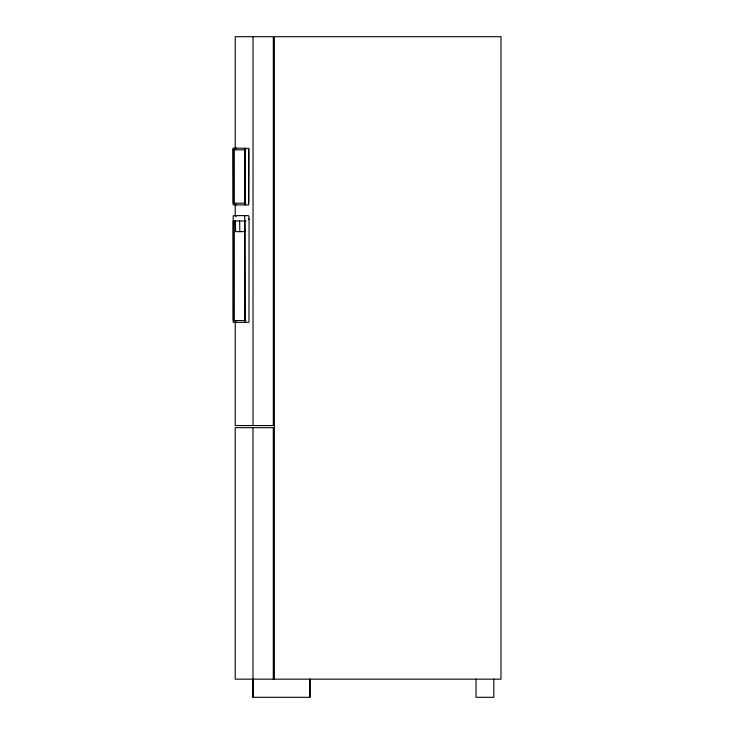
<?xml version="1.0" encoding="UTF-8"?>
<svg xmlns="http://www.w3.org/2000/svg" width="734" height="734" viewBox="0 0 734 734"><rect width="100%" height="100%" fill="white"/><g stroke="black" fill="none" stroke-linecap="round" stroke-linejoin="round"><path stroke-width="1.1" d="M244.927 229.861L244.706 231.641L235.605 231.641L235.385 220.971M236.155 148.782L236.201 148.048M236.192 216.31L236.247 215.631M244.972 322.336L244.734 215.631M244.945 204.96L244.945 148.048M246.009 149.828L233.238 149.828L233.238 203.18L246.009 203.18M248.312 219.191L249.055 219.191L248.982 321.657L248.679 322.354L233.238 322.354L233.201 216.31L233.458 215.631L248.312 215.631A3.56 0.743 90 0 1 249.055 219.191M246.009 220.971L233.238 220.971L233.238 320.575L246.009 320.575M252.991 427.656L252.991 697.3L309.95 697.3L309.95 679.161M239.834 231.641L239.623 220.971M236.201 204.96L236.155 204.226M236.192 322.336L236.155 321.831M493.817 679.161L493.817 697.3L476.036 697.3L476.036 679.161M309.904 679.161L309.904 697.3M274.369 679.161L274.369 36.7L500.973 36.7L500.973 679.161L235.201 679.161L235.201 427.656L273.268 427.656L273.268 679.161M253.028 36.7L253.028 425.536M253.028 679.161L253.028 697.3M248.679 149.828L248.679 203.18M244.945 149.828L244.945 203.18M244.927 220.971L244.945 320.575M235.238 148.773L235.238 36.7L273.305 36.7L273.305 425.536L235.238 425.536L235.238 321.464M235.238 204.814L235.238 216.255M234.302 149.828L234.302 203.18M234.302 220.971L234.302 320.575M233.036 149.277L233.173 204.878L248.679 204.96L248.899 148.387L233.238 148.048L233.036 149.277"/></g></svg>
